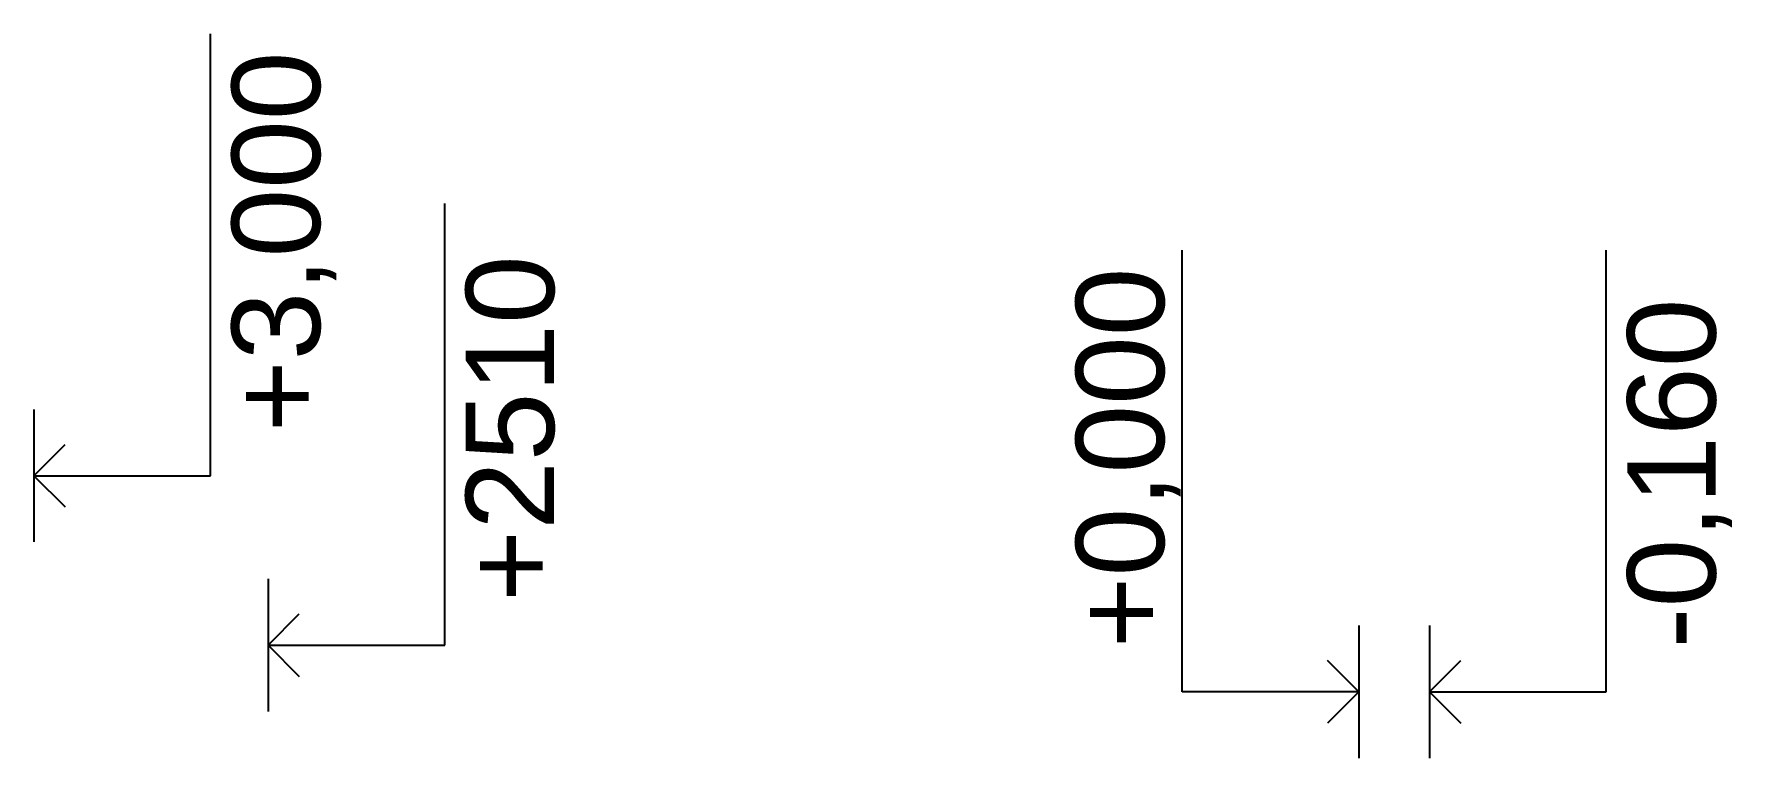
# Model space of a CAD drawing. Header units: millimetres. Extents: x 1924 to 471109, y -30014 to 109986.
# Drawn here: x 464653 to 468498, y 67170 to 68809 of the extents above; entities that cross this region are included whole.
import ezdxf

# ---------------------------------------------------------------- set-up
doc = ezdxf.new("R2010")
doc.units = ezdxf.units.MM
doc.header["$LTSCALE"] = 100
doc.layers.add('popisky', color=140, linetype='Continuous', plot=False)
doc.styles.add('popisky', font='arial.ttf', dxfattribs={"height": 200})

msp = doc.modelspace()

# ---------------------------------------------------------------- linework, layer by layer
at = {"layer": 'popisky'}
for p, q in [((465052.947, 67808.914), (465052.947, 68808.914)), ((465582.947, 67425.223), (465582.947, 68425.223)), ((467252.947, 67319.756), (467252.947, 68319.756)), ((468212.947, 67319.756), (468212.947, 68319.756)), ((464652.947, 67958.914), (464652.947, 67658.914)), ((464652.947, 67808.914), (464723.657, 67879.625)), ((464652.947, 67808.914), (465052.947, 67808.914)), ((464652.947, 67808.914), (464723.657, 67738.204)), ((465182.947, 67575.223), (465182.947, 67275.223)), ((465182.947, 67425.223), (465253.657, 67495.933)), ((467652.947, 67469.756), (467652.947, 67169.756)), ((467812.947, 67469.756), (467812.947, 67169.756)), ((465182.947, 67425.223), (465582.947, 67425.223)), ((465182.947, 67425.223), (465253.657, 67354.512)), ((467652.947, 67319.756), (467582.236, 67390.467)), ((467812.947, 67319.756), (467883.657, 67390.467)), ((467652.947, 67319.756), (467252.947, 67319.756)), ((467652.947, 67319.756), (467582.236, 67249.046)), ((467812.947, 67319.756), (468212.947, 67319.756)), ((467812.947, 67319.756), (467883.657, 67249.046))]:
    msp.add_line(p, q, dxfattribs=at)

# ---------------------------------------------------------------- texts
at = {"layer": 'popisky', "char_height": 200, "attachment_point": 1, "rotation": 90, "style": 'popisky'}
for s, insert in [('\\pxi-3,l4,t4;+3,000', (465100.689, 67706.862)), ('\\pxi-3,l4,t4;+2510', (465630.689, 67323.17)), ('\\pxi-3,l4,t4;+0,000', (467011.971, 67217.704)), ('\\pxi-3,l4,t4;-0,160', (468260.689, 67217.704))]:
    msp.add_mtext_dynamic_manual_height_columns(s, width=903.81092, gutter_width=1000, heights=[0], dxfattribs=dict(at, insert=insert))

doc.saveas('drawing.dxf')
